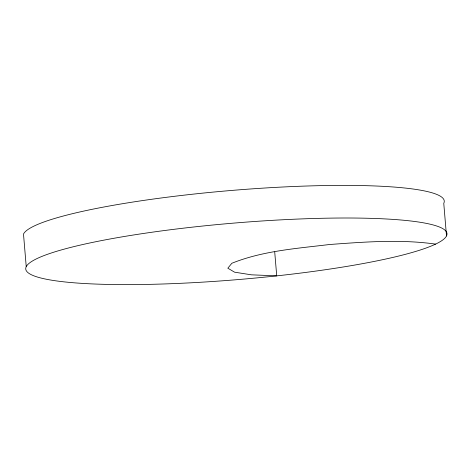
<?xml version="1.0" encoding="UTF-8"?>
<svg xmlns="http://www.w3.org/2000/svg" width="470" height="470" viewBox="0 0 470 470"><rect width="100%" height="100%" fill="white"/><g stroke="black" fill="none" stroke-linecap="round" stroke-linejoin="round"><path stroke-width="0.7" d="M435.578 244.112C400.422 239.124 364.761 241.938 329.523 244.512C296.688 248.513 262.824 250.798 231.845 263.271L227.833 268.2L234.583 272.183L251.432 274.827L276.724 275.867L274.715 251.955M446.5 235.94A211.359 28.318 -4.8 0 0 143.885 233.402A211.359 28.318 -4.8 0 0 118.728 284.579A211.359 28.318 -4.8 0 0 446.5 235.94L443.762 203.328A211.359 28.318 -4.8 0 0 248.154 189.146A211.359 28.318 -4.8 0 0 23.5 234.06L26.238 266.672"/></g></svg>
